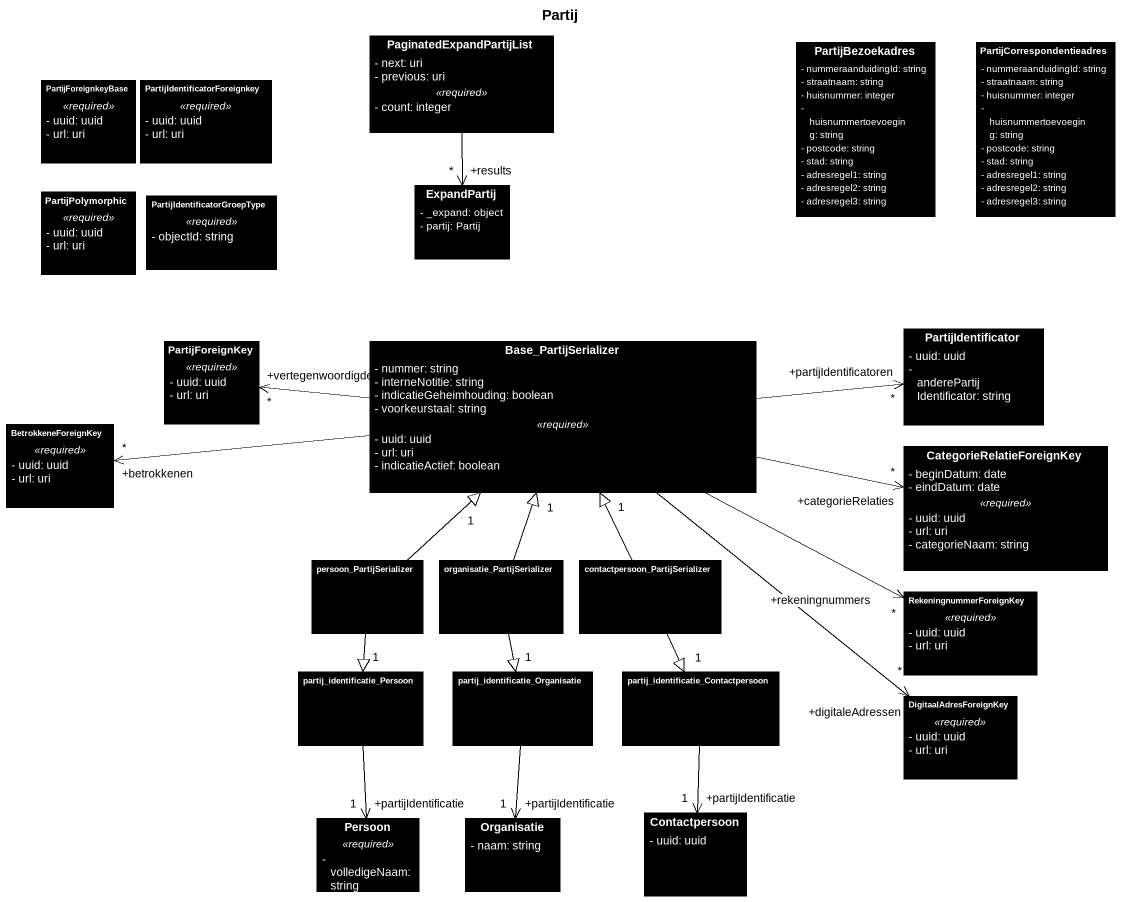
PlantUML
@startuml
title Partij
hide circle
hide empty members
skinparam classAttributeIconSize 0
class PaginatedExpandPartijList #000000 {
  - next: uri
  - previous: uri
  .. <<required>> ..
  - count: integer
}
class PartijBezoekadres #000000 {
  - nummeraanduidingId: string
  - straatnaam: string
  - huisnummer: integer
  - huisnummertoevoeging: string
  - postcode: string
  - stad: string
  - adresregel1: string
  - adresregel2: string
  - adresregel3: string
}
class PartijCorrespondentieadres #000000 {
  - nummeraanduidingId: string
  - straatnaam: string
  - huisnummer: integer
  - huisnummertoevoeging: string
  - postcode: string
  - stad: string
  - adresregel1: string
  - adresregel2: string
  - adresregel3: string
}
class PartijForeignkeyBase #000000 {
  .. <<required>> ..
  - uuid: uuid
  - url: uri
}
class "PartijIdentificatorForeignkey" as PartijIdentificatorForeignke #000000 {
  .. <<required>> ..
  - uuid: uuid
  - url: uri
}
class ExpandPartij #000000 {
  - _expand: object
  - partij: Partij
}
class PartijPolymorphic #000000 {
  .. <<required>> ..
  - uuid: uuid
  - url: uri
}
class PartijIdentificatorGroepType #000000 {
  .. <<required>> ..
  - objectId: string
}
class PartijIdentificator #000000 {
  - uuid: uuid
  - anderePartijIdentificator: string
}
class PartijForeignKey #000000 {
  .. <<required>> ..
  - uuid: uuid
  - url: uri
}
class Base_PartijSerializer #000000 {
  - nummer: string
  - interneNotitie: string
  - indicatieGeheimhouding: boolean
  - voorkeurstaal: string
  .. <<required>> ..
  - uuid: uuid
  - url: uri
  - indicatieActief: boolean
}
class BetrokkeneForeignKey #000000 {
  .. <<required>> ..
  - uuid: uuid
  - url: uri
}
class CategorieRelatieForeignKey #000000 {
  - beginDatum: date
  - eindDatum: date
  .. <<required>> ..
  - uuid: uuid
  - url: uri
  - categorieNaam: string
}
class persoon_PartijSerializer #000000
class organisatie_PartijSerializer #000000
class "contactpersoon_PartijSerializer" as contactpersoon #000000
class RekeningnummerForeignKey #000000 {
  .. <<required>> ..
  - uuid: uuid
  - url: uri
}
class partij_identificatie_Persoon #000000
class "partij_identificatie_Organisatie" as partij_identificatie #000000
class "partij_identificatie_Contactpersoon" as partij_identificatie_2 #000000
class DigitaalAdresForeignKey #000000 {
  .. <<required>> ..
  - uuid: uuid
  - url: uri
}
class Persoon #000000 {
  .. <<required>> ..
  - volledigeNaam: string
}
class Organisatie #000000 {
  - naam: string
}
class Contactpersoon #000000 {
  - uuid: uuid
}
PaginatedExpandPartijList --> "+results\n*" ExpandPartij
Base_PartijSerializer -right-> "+partijIdentificatoren\n*" PartijIdentificator
Base_PartijSerializer -left-> "+vertegenwoordigden\n*" PartijForeignKey
Base_PartijSerializer -left-> "+betrokkenen\n*" BetrokkeneForeignKey
Base_PartijSerializer -right-> "+categorieRelaties\n*" CategorieRelatieForeignKey
Base_PartijSerializer -right-> "+rekeningnummers\n*" RekeningnummerForeignKey
Base_PartijSerializer --> "+digitaleAdressen\n*" DigitaalAdresForeignKey
persoon_PartijSerializer -up-|> "1" Base_PartijSerializer
persoon_PartijSerializer --|> "1" partij_identificatie_Persoon
organisatie_PartijSerializer -up-|> "1" Base_PartijSerializer
organisatie_PartijSerializer --|> "1" partij_identificatie
contactpersoon -up-|> "1" Base_PartijSerializer
contactpersoon --|> "1" partij_identificatie_2
partij_identificatie_Persoon --> "+partijIdentificatie\n1" Persoon
partij_identificatie --> "+partijIdentificatie\n1" Organisatie
partij_identificatie_2 --> "+partijIdentificatie\n1" Contactpersoon
@enduml
